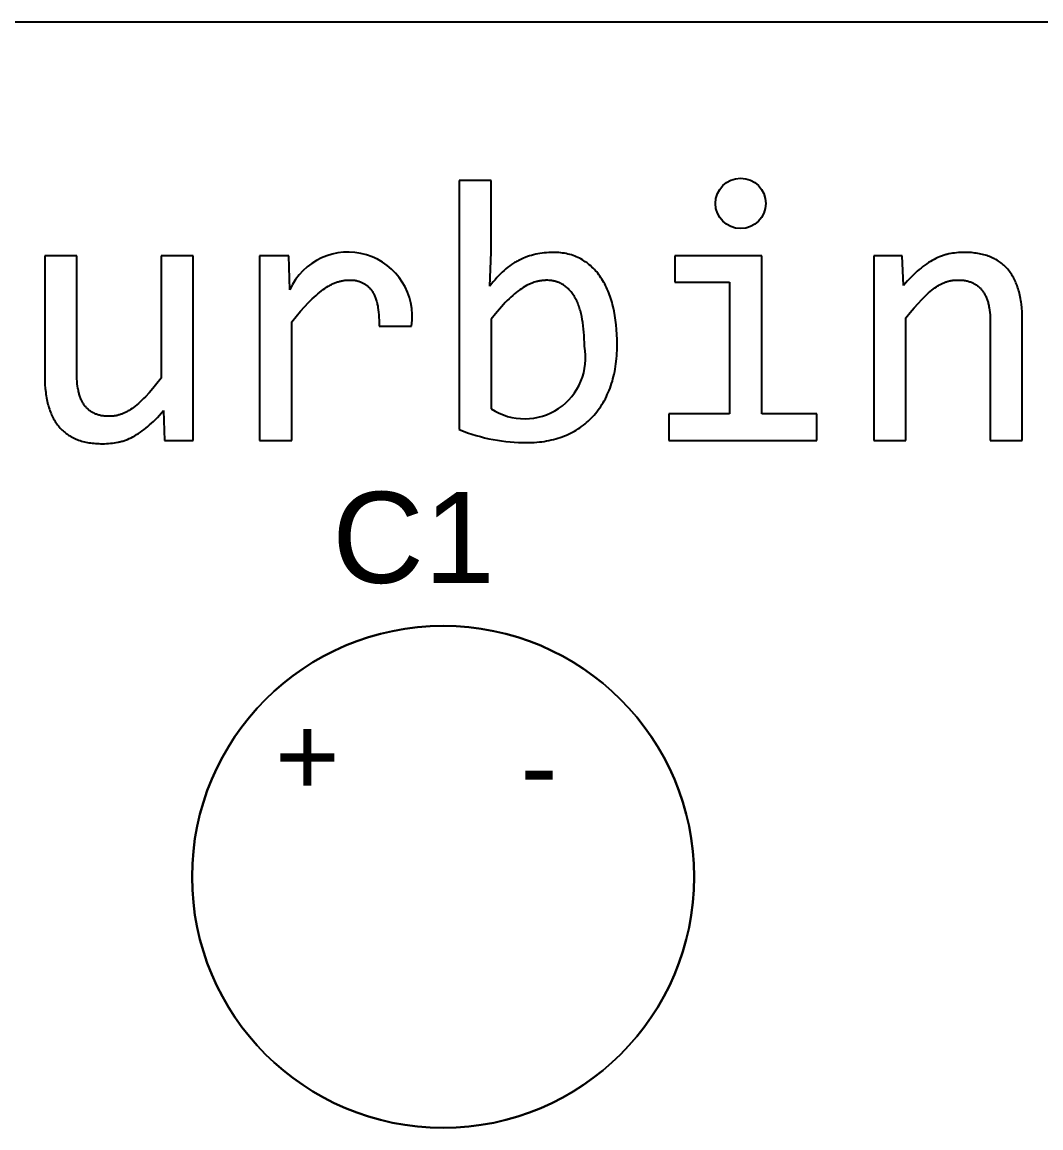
# Model space of a CAD drawing. Extents: x -12.5 to 62.5, y 61.3 to 111.3.
# Drawn here: x 1.04 to 13.83, y 97.4 to 111.28 of the extents above; entities that cross this region are included whole.
import ezdxf

# ---------------------------------------------------------------- set-up
doc = ezdxf.new("R2010")
doc.units = 0
doc.layers.add('DEFAULT', color=7, linetype='CONTINUOUS')
doc.layers.add('TOPSILKLAYER', color=40, linetype='CONTINUOUS')
doc.styles.add('DEFAULT', font='arial.ttf')

msp = doc.modelspace()

# ---------------------------------------------------------------- linework, layer by layer
at = {"layer": 'DEFAULT'}
for p, q in [((62.509, 111.277), (-12.491, 111.277)), ((6.931, 109.29), (6.529, 109.29)), ((6.529, 109.29), (6.529, 106.163)), ((6.931, 108.391), (6.931, 109.29)), ((1.729, 108.345), (1.328, 108.345)), ((1.328, 108.345), (1.328, 106.83)), ((1.729, 106.862), (1.729, 108.345)), ((3.191, 108.345), (2.79, 108.345)), ((2.79, 108.345), (2.79, 106.807)), ((3.191, 106.026), (3.191, 108.345)), ((4.39, 108.345), (4.023, 108.345)), ((4.023, 108.345), (4.023, 106.026)), ((4.402, 107.918), (4.39, 108.345)), ((6.912, 107.962), (6.931, 108.391)), ((7.234, 108.265), (7.222, 108.258)), ((7.246, 108.272), (7.234, 108.265)), ((7.258, 108.278), (7.246, 108.272)), ((7.271, 108.285), (7.258, 108.278)), ((7.283, 108.291), (7.271, 108.285)), ((7.308, 108.303), (7.283, 108.291)), ((7.333, 108.313), (7.308, 108.303)), ((7.358, 108.324), (7.333, 108.313)), ((7.384, 108.333), (7.358, 108.324)), ((7.409, 108.342), (7.384, 108.333)), ((7.435, 108.349), (7.409, 108.342)), ((7.461, 108.356), (7.435, 108.349)), ((7.488, 108.363), (7.461, 108.356)), ((7.514, 108.368), (7.488, 108.363)), ((7.541, 108.373), (7.514, 108.368)), ((7.568, 108.377), (7.541, 108.373)), ((7.596, 108.381), (7.568, 108.377)), ((7.623, 108.383), (7.596, 108.381)), ((7.651, 108.385), (7.623, 108.383)), ((7.679, 108.386), (7.651, 108.385)), ((7.707, 108.387), (7.679, 108.386)), ((7.732, 108.386), (7.707, 108.387)), ((7.756, 108.386), (7.732, 108.386)), ((7.78, 108.384), (7.756, 108.386)), ((7.803, 108.382), (7.78, 108.384)), ((7.826, 108.379), (7.803, 108.382)), ((7.849, 108.375), (7.826, 108.379)), ((7.871, 108.371), (7.849, 108.375)), ((7.893, 108.366), (7.871, 108.371)), ((7.915, 108.361), (7.893, 108.366)), ((7.936, 108.354), (7.915, 108.361)), ((7.957, 108.348), (7.936, 108.354)), ((7.978, 108.34), (7.957, 108.348)), ((7.998, 108.332), (7.978, 108.34)), ((8.017, 108.323), (7.998, 108.332)), ((8.037, 108.314), (8.017, 108.323)), ((8.046, 108.309), (8.037, 108.314)), ((8.056, 108.304), (8.046, 108.309)), ((8.074, 108.293), (8.056, 108.304)), ((8.092, 108.282), (8.074, 108.293)), ((8.11, 108.27), (8.092, 108.282)), ((8.128, 108.258), (8.11, 108.27)), ((10.326, 108.345), (9.234, 108.345)), ((9.234, 108.345), (9.234, 108.013)), ((10.326, 106.361), (10.326, 108.345)), ((12.088, 108.345), (11.73, 108.345)), ((11.73, 108.345), (11.73, 106.026)), ((12.105, 107.971), (12.088, 108.345)), ((12.441, 108.273), (12.418, 108.258)), ((12.464, 108.286), (12.441, 108.273)), ((12.487, 108.299), (12.464, 108.286)), ((12.51, 108.311), (12.487, 108.299)), ((12.533, 108.322), (12.51, 108.311)), ((12.556, 108.331), (12.533, 108.322)), ((12.567, 108.336), (12.556, 108.331)), ((12.579, 108.34), (12.567, 108.336)), ((12.591, 108.344), (12.579, 108.34)), ((12.602, 108.348), (12.591, 108.344)), ((12.614, 108.352), (12.602, 108.348)), ((12.626, 108.356), (12.614, 108.352)), ((12.637, 108.359), (12.626, 108.356)), ((12.649, 108.362), (12.637, 108.359)), ((12.661, 108.365), (12.649, 108.362)), ((12.673, 108.367), (12.661, 108.365)), ((12.696, 108.372), (12.673, 108.367)), ((12.72, 108.376), (12.696, 108.372)), ((12.745, 108.379), (12.72, 108.376)), ((12.769, 108.382), (12.745, 108.379)), ((12.794, 108.384), (12.769, 108.382)), ((12.819, 108.386), (12.794, 108.384)), ((12.844, 108.387), (12.819, 108.386)), ((12.869, 108.387), (12.844, 108.387)), ((12.891, 108.387), (12.869, 108.387)), ((12.913, 108.386), (12.891, 108.387)), ((12.935, 108.385), (12.913, 108.386)), ((12.956, 108.384), (12.935, 108.385)), ((12.977, 108.382), (12.956, 108.384)), ((12.997, 108.379), (12.977, 108.382)), ((13.017, 108.377), (12.997, 108.379)), ((13.037, 108.374), (13.017, 108.377)), ((13.057, 108.37), (13.037, 108.374)), ((13.076, 108.366), (13.057, 108.37)), ((13.095, 108.362), (13.076, 108.366)), ((13.113, 108.357), (13.095, 108.362)), ((13.131, 108.352), (13.113, 108.357)), ((13.149, 108.346), (13.131, 108.352)), ((13.166, 108.34), (13.149, 108.346)), ((13.183, 108.334), (13.166, 108.34)), ((13.2, 108.327), (13.183, 108.334)), ((13.217, 108.32), (13.2, 108.327)), ((13.233, 108.312), (13.217, 108.32)), ((13.248, 108.304), (13.233, 108.312)), ((13.264, 108.296), (13.248, 108.304)), ((13.279, 108.287), (13.264, 108.296)), ((13.294, 108.278), (13.279, 108.287)), ((13.308, 108.268), (13.294, 108.278)), ((13.322, 108.258), (13.308, 108.268)), ((7.069, 108.14), (7.046, 108.117)), ((7.092, 108.161), (7.069, 108.14)), ((7.115, 108.181), (7.092, 108.161)), ((7.138, 108.2), (7.115, 108.181)), ((7.162, 108.218), (7.138, 108.2)), ((7.186, 108.234), (7.162, 108.218)), ((7.21, 108.25), (7.186, 108.234)), ((7.222, 108.258), (7.21, 108.25)), ((8.145, 108.245), (8.128, 108.258)), ((8.161, 108.232), (8.145, 108.245)), ((8.178, 108.218), (8.161, 108.232)), ((8.194, 108.203), (8.178, 108.218)), ((8.209, 108.189), (8.194, 108.203)), ((8.224, 108.173), (8.209, 108.189)), ((8.239, 108.157), (8.224, 108.173)), ((8.254, 108.141), (8.239, 108.157)), ((8.268, 108.124), (8.254, 108.141)), ((8.281, 108.106), (8.268, 108.124)), ((12.253, 108.129), (12.229, 108.105)), ((12.277, 108.15), (12.253, 108.129)), ((12.301, 108.171), (12.277, 108.15)), ((12.324, 108.19), (12.301, 108.171)), ((12.348, 108.209), (12.324, 108.19)), ((12.371, 108.226), (12.348, 108.209)), ((12.395, 108.243), (12.371, 108.226)), ((12.418, 108.258), (12.395, 108.243)), ((13.336, 108.247), (13.322, 108.258)), ((13.349, 108.236), (13.336, 108.247)), ((13.362, 108.225), (13.349, 108.236)), ((13.375, 108.213), (13.362, 108.225)), ((13.387, 108.201), (13.375, 108.213)), ((13.399, 108.188), (13.387, 108.201)), ((13.411, 108.175), (13.399, 108.188)), ((13.422, 108.162), (13.411, 108.175)), ((13.433, 108.148), (13.422, 108.162)), ((13.443, 108.134), (13.433, 108.148)), ((13.454, 108.119), (13.443, 108.134)), ((4.917, 107.98), (4.927, 107.985)), ((4.927, 107.985), (4.938, 107.99)), ((4.938, 107.99), (4.948, 107.995)), ((4.948, 107.995), (4.959, 107.999)), ((4.959, 107.999), (4.969, 108.004)), ((4.969, 108.004), (4.979, 108.008)), ((4.979, 108.008), (4.99, 108.012)), ((4.99, 108.012), (5, 108.015)), ((5, 108.015), (5.01, 108.018)), ((5.01, 108.018), (5.02, 108.021)), ((5.02, 108.021), (5.031, 108.024)), ((5.031, 108.024), (5.041, 108.027)), ((5.041, 108.027), (5.051, 108.029)), ((5.051, 108.029), (5.061, 108.031)), ((5.061, 108.031), (5.071, 108.033)), ((5.071, 108.033), (5.081, 108.035)), ((5.081, 108.035), (5.092, 108.036)), ((5.092, 108.036), (5.102, 108.038)), ((5.102, 108.038), (5.112, 108.039)), ((5.112, 108.039), (5.122, 108.039)), ((5.122, 108.039), (5.132, 108.04)), ((5.132, 108.04), (5.142, 108.04)), ((5.142, 108.04), (5.152, 108.04)), ((5.152, 108.04), (5.164, 108.04)), ((5.164, 108.04), (5.175, 108.04)), ((5.175, 108.04), (5.186, 108.039)), ((5.186, 108.039), (5.197, 108.038)), ((5.197, 108.038), (5.208, 108.037)), ((5.208, 108.037), (5.219, 108.036)), ((5.219, 108.036), (5.229, 108.034)), ((5.229, 108.034), (5.239, 108.032)), ((5.239, 108.032), (5.249, 108.03)), ((5.249, 108.03), (5.259, 108.027)), ((5.259, 108.027), (5.269, 108.024)), ((5.269, 108.024), (5.278, 108.021)), ((5.278, 108.021), (5.288, 108.018)), ((5.288, 108.018), (5.297, 108.014)), ((5.297, 108.014), (5.306, 108.01)), ((5.306, 108.01), (5.315, 108.006)), ((5.315, 108.006), (5.324, 108.002)), ((5.324, 108.002), (5.332, 107.997)), ((5.332, 107.997), (5.34, 107.992)), ((5.34, 107.992), (5.349, 107.987)), ((5.349, 107.987), (5.357, 107.981)), ((6.934, 107.99), (6.912, 107.962)), ((6.956, 108.018), (6.934, 107.99)), ((6.978, 108.044), (6.956, 108.018)), ((7.001, 108.07), (6.978, 108.044)), ((7.023, 108.094), (7.001, 108.07)), ((7.046, 108.117), (7.023, 108.094)), ((7.402, 107.984), (7.391, 107.979)), ((7.412, 107.989), (7.402, 107.984)), ((7.422, 107.993), (7.412, 107.989)), ((7.432, 107.997), (7.422, 107.993)), ((7.442, 108.001), (7.432, 107.997)), ((7.452, 108.005), (7.442, 108.001)), ((7.461, 108.008), (7.452, 108.005)), ((7.471, 108.012), (7.461, 108.008)), ((7.491, 108.017), (7.471, 108.012)), ((7.501, 108.02), (7.491, 108.017)), ((7.51, 108.022), (7.501, 108.02)), ((7.52, 108.024), (7.51, 108.022)), ((7.53, 108.026), (7.52, 108.024)), ((7.54, 108.028), (7.53, 108.026)), ((7.549, 108.03), (7.54, 108.028)), ((7.559, 108.031), (7.549, 108.03)), ((7.569, 108.032), (7.559, 108.031)), ((7.578, 108.033), (7.569, 108.032)), ((7.588, 108.034), (7.578, 108.033)), ((7.597, 108.035), (7.588, 108.034)), ((7.607, 108.035), (7.597, 108.035)), ((7.617, 108.036), (7.607, 108.035)), ((7.626, 108.036), (7.617, 108.036)), ((7.642, 108.036), (7.626, 108.036)), ((7.657, 108.035), (7.642, 108.036)), ((7.672, 108.034), (7.657, 108.035)), ((7.686, 108.032), (7.672, 108.034)), ((7.693, 108.031), (7.686, 108.032)), ((7.701, 108.03), (7.693, 108.031)), ((7.708, 108.029), (7.701, 108.03)), ((7.715, 108.027), (7.708, 108.029)), ((7.722, 108.026), (7.715, 108.027)), ((7.729, 108.024), (7.722, 108.026)), ((7.735, 108.022), (7.729, 108.024)), ((7.742, 108.02), (7.735, 108.022)), ((7.749, 108.018), (7.742, 108.02)), ((7.755, 108.016), (7.749, 108.018)), ((7.762, 108.014), (7.755, 108.016)), ((7.768, 108.012), (7.762, 108.014)), ((7.775, 108.009), (7.768, 108.012)), ((7.781, 108.007), (7.775, 108.009)), ((7.787, 108.004), (7.781, 108.007)), ((7.794, 108.001), (7.787, 108.004)), ((7.8, 107.998), (7.794, 108.001)), ((7.806, 107.995), (7.8, 107.998)), ((7.812, 107.992), (7.806, 107.995)), ((7.818, 107.989), (7.812, 107.992)), ((7.824, 107.985), (7.818, 107.989)), ((7.829, 107.982), (7.824, 107.985)), ((8.295, 108.088), (8.281, 108.106)), ((8.307, 108.069), (8.295, 108.088)), ((8.32, 108.05), (8.307, 108.069)), ((8.332, 108.03), (8.32, 108.05)), ((8.344, 108.01), (8.332, 108.03)), ((8.355, 107.99), (8.344, 108.01)), ((8.366, 107.969), (8.355, 107.99)), ((9.234, 108.013), (9.92, 108.013)), ((9.92, 108.013), (9.92, 106.361)), ((12.13, 108), (12.105, 107.971)), ((12.155, 108.029), (12.13, 108)), ((12.18, 108.055), (12.155, 108.029)), ((12.204, 108.081), (12.18, 108.055)), ((12.229, 108.105), (12.204, 108.081)), ((12.563, 107.984), (12.572, 107.988)), ((12.572, 107.988), (12.581, 107.993)), ((12.581, 107.993), (12.59, 107.997)), ((12.59, 107.997), (12.599, 108.002)), ((12.599, 108.002), (12.608, 108.005)), ((12.608, 108.005), (12.617, 108.009)), ((12.617, 108.009), (12.626, 108.012)), ((12.626, 108.012), (12.635, 108.016)), ((12.635, 108.016), (12.644, 108.018)), ((12.644, 108.018), (12.653, 108.021)), ((12.653, 108.021), (12.662, 108.024)), ((12.662, 108.024), (12.67, 108.026)), ((12.67, 108.026), (12.679, 108.028)), ((12.679, 108.028), (12.688, 108.03)), ((12.688, 108.03), (12.697, 108.032)), ((12.697, 108.032), (12.706, 108.033)), ((12.706, 108.033), (12.715, 108.035)), ((12.715, 108.035), (12.724, 108.036)), ((12.724, 108.036), (12.733, 108.037)), ((12.733, 108.037), (12.742, 108.038)), ((12.742, 108.038), (12.751, 108.039)), ((12.751, 108.039), (12.761, 108.04)), ((12.761, 108.04), (12.77, 108.04)), ((12.77, 108.04), (12.779, 108.04)), ((12.779, 108.04), (12.788, 108.04)), ((12.788, 108.04), (12.801, 108.04)), ((12.801, 108.04), (12.813, 108.04)), ((12.813, 108.04), (12.825, 108.039)), ((12.825, 108.039), (12.837, 108.038)), ((12.837, 108.038), (12.849, 108.037)), ((12.849, 108.037), (12.86, 108.036)), ((12.86, 108.036), (12.871, 108.034)), ((12.871, 108.034), (12.882, 108.032)), ((12.882, 108.032), (12.893, 108.03)), ((12.893, 108.03), (12.904, 108.028)), ((12.904, 108.028), (12.915, 108.025)), ((12.915, 108.025), (12.925, 108.022)), ((12.925, 108.022), (12.935, 108.019)), ((12.935, 108.019), (12.945, 108.015)), ((12.945, 108.015), (12.955, 108.012)), ((12.955, 108.012), (12.964, 108.008)), ((12.964, 108.008), (12.974, 108.004)), ((12.974, 108.004), (12.983, 107.999)), ((12.983, 107.999), (12.992, 107.994)), ((12.992, 107.994), (13.001, 107.989)), ((13.001, 107.989), (13.009, 107.984)), ((13.009, 107.984), (13.018, 107.979)), ((13.464, 108.104), (13.454, 108.119)), ((13.473, 108.089), (13.464, 108.104)), ((13.482, 108.073), (13.473, 108.089)), ((13.491, 108.056), (13.482, 108.073)), ((13.499, 108.04), (13.491, 108.056)), ((13.507, 108.023), (13.499, 108.04)), ((13.515, 108.005), (13.507, 108.023)), ((13.523, 107.987), (13.515, 108.005)), ((13.53, 107.969), (13.523, 107.987)), ((4.709, 107.826), (4.732, 107.847)), ((4.732, 107.847), (4.755, 107.866)), ((4.755, 107.866), (4.777, 107.885)), ((4.777, 107.885), (4.799, 107.903)), ((4.799, 107.903), (4.821, 107.919)), ((4.821, 107.919), (4.843, 107.934)), ((4.843, 107.934), (4.864, 107.949)), ((4.864, 107.949), (4.885, 107.962)), ((4.885, 107.962), (4.896, 107.968)), ((4.896, 107.968), (4.906, 107.974)), ((4.906, 107.974), (4.917, 107.98)), ((5.357, 107.981), (5.364, 107.975)), ((5.364, 107.975), (5.372, 107.969)), ((5.372, 107.969), (5.38, 107.963)), ((5.38, 107.963), (5.387, 107.956)), ((5.387, 107.956), (5.394, 107.95)), ((5.394, 107.95), (5.401, 107.943)), ((5.401, 107.943), (5.408, 107.935)), ((5.408, 107.935), (5.414, 107.928)), ((5.414, 107.928), (5.421, 107.92)), ((5.421, 107.92), (5.427, 107.911)), ((5.427, 107.911), (5.433, 107.903)), ((5.433, 107.903), (5.439, 107.894)), ((5.439, 107.894), (5.445, 107.885)), ((5.445, 107.885), (5.45, 107.876)), ((5.45, 107.876), (5.455, 107.866)), ((5.455, 107.866), (5.46, 107.856)), ((5.46, 107.856), (5.465, 107.846)), ((5.465, 107.846), (5.47, 107.835)), ((7.2, 107.845), (7.177, 107.825)), ((7.222, 107.865), (7.2, 107.845)), ((7.244, 107.883), (7.222, 107.865)), ((7.266, 107.9), (7.244, 107.883)), ((7.287, 107.916), (7.266, 107.9)), ((7.308, 107.931), (7.287, 107.916)), ((7.329, 107.944), (7.308, 107.931)), ((7.35, 107.957), (7.329, 107.944)), ((7.371, 107.969), (7.35, 107.957)), ((7.381, 107.974), (7.371, 107.969)), ((7.391, 107.979), (7.381, 107.974)), ((7.835, 107.978), (7.829, 107.982)), ((7.841, 107.975), (7.835, 107.978)), ((7.852, 107.967), (7.841, 107.975)), ((7.863, 107.959), (7.852, 107.967)), ((7.874, 107.95), (7.863, 107.959)), ((7.884, 107.941), (7.874, 107.95)), ((7.894, 107.932), (7.884, 107.941)), ((7.904, 107.922), (7.894, 107.932)), ((7.913, 107.912), (7.904, 107.922)), ((7.923, 107.902), (7.913, 107.912)), ((7.932, 107.891), (7.923, 107.902)), ((7.941, 107.88), (7.932, 107.891)), ((7.949, 107.868), (7.941, 107.88)), ((7.958, 107.856), (7.949, 107.868)), ((7.966, 107.844), (7.958, 107.856)), ((8.376, 107.947), (8.366, 107.969)), ((8.387, 107.925), (8.376, 107.947)), ((8.396, 107.902), (8.387, 107.925)), ((8.406, 107.879), (8.396, 107.902)), ((8.415, 107.856), (8.406, 107.879)), ((8.423, 107.832), (8.415, 107.856)), ((12.376, 107.839), (12.397, 107.859)), ((12.397, 107.859), (12.418, 107.878)), ((12.418, 107.878), (12.438, 107.896)), ((12.438, 107.896), (12.458, 107.913)), ((12.458, 107.913), (12.478, 107.928)), ((12.478, 107.928), (12.497, 107.942)), ((12.497, 107.942), (12.516, 107.955)), ((12.516, 107.955), (12.535, 107.967)), ((12.535, 107.967), (12.544, 107.973)), ((12.544, 107.973), (12.554, 107.978)), ((12.554, 107.978), (12.563, 107.984)), ((13.018, 107.979), (13.026, 107.973)), ((13.026, 107.973), (13.034, 107.967)), ((13.034, 107.967), (13.042, 107.961)), ((13.042, 107.961), (13.049, 107.954)), ((13.049, 107.954), (13.057, 107.947)), ((13.057, 107.947), (13.064, 107.94)), ((13.064, 107.94), (13.071, 107.933)), ((13.071, 107.933), (13.078, 107.926)), ((13.078, 107.926), (13.084, 107.918)), ((13.084, 107.918), (13.091, 107.91)), ((13.091, 107.91), (13.097, 107.902)), ((13.097, 107.902), (13.103, 107.893)), ((13.103, 107.893), (13.109, 107.884)), ((13.109, 107.884), (13.115, 107.875)), ((13.115, 107.875), (13.12, 107.866)), ((13.12, 107.866), (13.125, 107.856)), ((13.125, 107.856), (13.13, 107.846)), ((13.13, 107.846), (13.135, 107.836)), ((13.536, 107.95), (13.53, 107.969)), ((13.542, 107.93), (13.536, 107.95)), ((13.548, 107.911), (13.542, 107.93)), ((13.554, 107.891), (13.548, 107.911)), ((13.559, 107.87), (13.554, 107.891)), ((13.564, 107.849), (13.559, 107.87)), ((13.568, 107.828), (13.564, 107.849)), ((4.588, 107.704), (4.637, 107.756)), ((4.637, 107.756), (4.685, 107.804)), ((4.685, 107.804), (4.709, 107.826)), ((5.47, 107.835), (5.475, 107.824)), ((5.475, 107.824), (5.479, 107.812)), ((5.479, 107.812), (5.483, 107.801)), ((5.483, 107.801), (5.487, 107.789)), ((5.487, 107.789), (5.49, 107.776)), ((5.49, 107.776), (5.494, 107.764)), ((5.494, 107.764), (5.497, 107.751)), ((5.497, 107.751), (5.5, 107.737)), ((5.5, 107.737), (5.503, 107.724)), ((5.503, 107.724), (5.506, 107.71)), ((5.506, 107.71), (5.508, 107.695)), ((7.083, 107.731), (7.034, 107.676)), ((7.107, 107.756), (7.083, 107.731)), ((7.131, 107.781), (7.107, 107.756)), ((7.154, 107.803), (7.131, 107.781)), ((7.177, 107.825), (7.154, 107.803)), ((7.974, 107.831), (7.966, 107.844)), ((7.981, 107.818), (7.974, 107.831)), ((7.989, 107.805), (7.981, 107.818)), ((7.996, 107.791), (7.989, 107.805)), ((8.003, 107.777), (7.996, 107.791)), ((8.009, 107.763), (8.003, 107.777)), ((8.016, 107.748), (8.009, 107.763)), ((8.022, 107.733), (8.016, 107.748)), ((8.028, 107.717), (8.022, 107.733)), ((8.033, 107.701), (8.028, 107.717)), ((8.431, 107.807), (8.423, 107.832)), ((8.439, 107.782), (8.431, 107.807)), ((8.446, 107.757), (8.439, 107.782)), ((8.453, 107.731), (8.446, 107.757)), ((8.46, 107.704), (8.453, 107.731)), ((12.238, 107.692), (12.286, 107.746)), ((12.286, 107.746), (12.332, 107.796)), ((12.332, 107.796), (12.354, 107.818)), ((12.354, 107.818), (12.376, 107.839)), ((13.135, 107.836), (13.14, 107.825)), ((13.14, 107.825), (13.144, 107.814)), ((13.144, 107.814), (13.149, 107.803)), ((13.149, 107.803), (13.153, 107.792)), ((13.153, 107.792), (13.157, 107.78)), ((13.157, 107.78), (13.16, 107.769)), ((13.16, 107.769), (13.164, 107.756)), ((13.164, 107.756), (13.167, 107.744)), ((13.167, 107.744), (13.17, 107.731)), ((13.17, 107.731), (13.173, 107.718)), ((13.173, 107.718), (13.176, 107.705)), ((13.573, 107.806), (13.568, 107.828)), ((13.576, 107.784), (13.573, 107.806)), ((13.58, 107.761), (13.576, 107.784)), ((13.583, 107.738), (13.58, 107.761)), ((13.588, 107.691), (13.583, 107.738)), ((4.429, 107.516), (4.484, 107.584)), ((4.484, 107.584), (4.537, 107.647)), ((4.537, 107.647), (4.588, 107.704)), ((5.508, 107.695), (5.513, 107.666)), ((5.513, 107.666), (5.516, 107.635)), ((5.516, 107.635), (5.519, 107.603)), ((5.519, 107.603), (5.521, 107.569)), ((5.521, 107.569), (5.522, 107.534)), ((6.983, 107.615), (6.931, 107.548)), ((7.034, 107.676), (6.983, 107.615)), ((8.039, 107.685), (8.033, 107.701)), ((8.044, 107.669), (8.039, 107.685)), ((8.049, 107.652), (8.044, 107.669)), ((8.053, 107.635), (8.049, 107.652)), ((8.058, 107.617), (8.053, 107.635)), ((8.066, 107.581), (8.058, 107.617)), ((8.073, 107.544), (8.066, 107.581)), ((8.472, 107.65), (8.46, 107.704)), ((8.482, 107.594), (8.472, 107.65)), ((8.491, 107.537), (8.482, 107.594)), ((12.132, 107.565), (12.186, 107.631)), ((12.186, 107.631), (12.238, 107.692)), ((13.176, 107.705), (13.178, 107.691)), ((13.178, 107.691), (13.182, 107.663)), ((13.182, 107.663), (13.186, 107.634)), ((13.186, 107.634), (13.189, 107.604)), ((13.189, 107.604), (13.191, 107.573)), ((13.191, 107.573), (13.192, 107.54)), ((13.591, 107.642), (13.588, 107.691)), ((13.594, 107.591), (13.591, 107.642)), ((13.594, 107.539), (13.594, 107.591)), ((4.429, 106.026), (4.429, 107.516)), ((5.522, 107.534), (5.522, 107.498)), ((5.522, 107.498), (5.522, 107.461)), ((5.522, 107.461), (5.928, 107.461)), ((6.931, 107.548), (6.931, 106.424)), ((8.079, 107.505), (8.073, 107.544)), ((8.085, 107.466), (8.079, 107.505)), ((8.089, 107.425), (8.085, 107.466)), ((8.498, 107.478), (8.491, 107.537)), ((8.504, 107.418), (8.498, 107.478)), ((12.132, 106.026), (12.132, 107.565)), ((13.192, 107.54), (13.192, 107.507)), ((13.192, 107.507), (13.192, 106.026)), ((13.594, 106.026), (13.594, 107.539)), ((8.093, 107.384), (8.089, 107.425)), ((8.096, 107.342), (8.093, 107.384)), ((8.098, 107.298), (8.096, 107.342)), ((8.099, 107.254), (8.098, 107.298)), ((8.507, 107.356), (8.504, 107.418)), ((8.51, 107.292), (8.507, 107.356)), ((8.511, 107.227), (8.51, 107.292)), ((8.1, 107.209), (8.099, 107.254)), ((8.508, 107.121), (8.509, 107.156)), ((8.509, 107.156), (8.51, 107.192)), ((8.51, 107.192), (8.511, 107.227)), ((8.495, 106.986), (8.499, 107.019)), ((8.499, 107.019), (8.503, 107.053)), ((8.503, 107.053), (8.506, 107.087)), ((8.506, 107.087), (8.508, 107.121)), ((8.473, 106.859), (8.48, 106.89)), ((8.48, 106.89), (8.485, 106.922)), ((8.485, 106.922), (8.491, 106.954)), ((8.491, 106.954), (8.495, 106.986)), ((1.328, 106.83), (1.328, 106.778)), ((1.328, 106.778), (1.33, 106.727)), ((1.73, 106.83), (1.729, 106.862)), ((1.731, 106.798), (1.73, 106.83)), ((1.733, 106.767), (1.731, 106.798)), ((1.736, 106.737), (1.733, 106.767)), ((1.739, 106.709), (1.736, 106.737)), ((2.736, 106.74), (2.684, 106.678)), ((2.79, 106.807), (2.736, 106.74)), ((8.431, 106.711), (8.441, 106.74)), ((8.441, 106.74), (8.45, 106.769)), ((8.45, 106.769), (8.458, 106.799)), ((8.458, 106.799), (8.466, 106.829)), ((8.466, 106.829), (8.473, 106.859)), ((1.33, 106.727), (1.334, 106.678)), ((1.334, 106.678), (1.339, 106.631)), ((1.339, 106.631), (1.342, 106.608)), ((1.342, 106.608), (1.345, 106.585)), ((1.744, 106.681), (1.739, 106.709)), ((1.746, 106.668), (1.744, 106.681)), ((1.749, 106.655), (1.746, 106.668)), ((1.752, 106.642), (1.749, 106.655)), ((1.755, 106.629), (1.752, 106.642)), ((1.758, 106.617), (1.755, 106.629)), ((1.761, 106.605), (1.758, 106.617)), ((1.765, 106.593), (1.761, 106.605)), ((2.636, 106.623), (2.59, 106.574)), ((2.684, 106.678), (2.636, 106.623)), ((8.375, 106.576), (8.387, 106.602)), ((8.387, 106.602), (8.399, 106.628)), ((8.399, 106.628), (8.41, 106.655)), ((8.41, 106.655), (8.421, 106.683)), ((8.421, 106.683), (8.431, 106.711)), ((1.345, 106.585), (1.349, 106.563)), ((1.349, 106.563), (1.353, 106.542)), ((1.353, 106.542), (1.358, 106.52)), ((1.358, 106.52), (1.363, 106.499)), ((1.363, 106.499), (1.368, 106.479)), ((1.368, 106.479), (1.373, 106.459)), ((1.373, 106.459), (1.379, 106.439)), ((1.769, 106.581), (1.765, 106.593)), ((1.773, 106.57), (1.769, 106.581)), ((1.777, 106.559), (1.773, 106.57)), ((1.781, 106.548), (1.777, 106.559)), ((1.786, 106.537), (1.781, 106.548)), ((1.791, 106.527), (1.786, 106.537)), ((1.796, 106.517), (1.791, 106.527)), ((1.801, 106.507), (1.796, 106.517)), ((1.806, 106.498), (1.801, 106.507)), ((1.812, 106.488), (1.806, 106.498)), ((1.818, 106.479), (1.812, 106.488)), ((1.824, 106.471), (1.818, 106.479)), ((1.83, 106.462), (1.824, 106.471)), ((1.836, 106.454), (1.83, 106.462)), ((2.483, 106.473), (2.463, 106.457)), ((2.504, 106.491), (2.483, 106.473)), ((2.525, 106.51), (2.504, 106.491)), ((2.546, 106.53), (2.525, 106.51)), ((2.568, 106.551), (2.546, 106.53)), ((2.59, 106.574), (2.568, 106.551)), ((8.305, 106.454), (8.32, 106.477)), ((8.32, 106.477), (8.335, 106.501)), ((8.335, 106.501), (8.348, 106.525)), ((8.348, 106.525), (8.362, 106.55)), ((8.362, 106.55), (8.375, 106.576)), ((1.379, 106.439), (1.385, 106.42)), ((1.385, 106.42), (1.392, 106.401)), ((1.392, 106.401), (1.399, 106.383)), ((1.399, 106.383), (1.406, 106.365)), ((1.406, 106.365), (1.414, 106.347)), ((1.414, 106.347), (1.422, 106.33)), ((1.422, 106.33), (1.43, 106.313)), ((1.843, 106.446), (1.836, 106.454)), ((1.85, 106.438), (1.843, 106.446)), ((1.857, 106.431), (1.85, 106.438)), ((1.864, 106.424), (1.857, 106.431)), ((1.871, 106.417), (1.864, 106.424)), ((1.879, 106.41), (1.871, 106.417)), ((1.886, 106.404), (1.879, 106.41)), ((1.894, 106.398), (1.886, 106.404)), ((1.903, 106.392), (1.894, 106.398)), ((1.911, 106.386), (1.903, 106.392)), ((1.919, 106.381), (1.911, 106.386)), ((1.928, 106.376), (1.919, 106.381)), ((1.937, 106.371), (1.928, 106.376)), ((1.946, 106.367), (1.937, 106.371)), ((1.956, 106.362), (1.946, 106.367)), ((1.965, 106.358), (1.956, 106.362)), ((1.975, 106.354), (1.965, 106.358)), ((1.985, 106.351), (1.975, 106.354)), ((1.995, 106.348), (1.985, 106.351)), ((2.005, 106.345), (1.995, 106.348)), ((2.016, 106.342), (2.005, 106.345)), ((2.026, 106.339), (2.016, 106.342)), ((2.037, 106.337), (2.026, 106.339)), ((2.048, 106.335), (2.037, 106.337)), ((2.06, 106.334), (2.048, 106.335)), ((2.071, 106.332), (2.06, 106.334)), ((2.083, 106.331), (2.071, 106.332)), ((2.095, 106.33), (2.083, 106.331)), ((2.107, 106.329), (2.095, 106.33)), ((2.119, 106.329), (2.107, 106.329)), ((2.131, 106.329), (2.119, 106.329)), ((2.141, 106.329), (2.131, 106.329)), ((2.15, 106.329), (2.141, 106.329)), ((2.159, 106.33), (2.15, 106.329)), ((2.168, 106.33), (2.159, 106.33)), ((2.177, 106.331), (2.168, 106.33)), ((2.186, 106.332), (2.177, 106.331)), ((2.195, 106.333), (2.186, 106.332)), ((2.204, 106.334), (2.195, 106.333)), ((2.213, 106.336), (2.204, 106.334)), ((2.222, 106.337), (2.213, 106.336)), ((2.231, 106.339), (2.222, 106.337)), ((2.24, 106.341), (2.231, 106.339)), ((2.249, 106.343), (2.24, 106.341)), ((2.258, 106.346), (2.249, 106.343)), ((2.267, 106.348), (2.258, 106.346)), ((2.276, 106.351), (2.267, 106.348)), ((2.285, 106.354), (2.276, 106.351)), ((2.293, 106.357), (2.285, 106.354)), ((2.302, 106.36), (2.293, 106.357)), ((2.311, 106.364), (2.302, 106.36)), ((2.32, 106.368), (2.311, 106.364)), ((2.33, 106.372), (2.32, 106.368)), ((2.339, 106.376), (2.33, 106.372)), ((2.348, 106.381), (2.339, 106.376)), ((2.357, 106.386), (2.348, 106.381)), ((2.366, 106.391), (2.357, 106.386)), ((2.376, 106.396), (2.366, 106.391)), ((2.385, 106.402), (2.376, 106.396)), ((2.404, 106.414), (2.385, 106.402)), ((2.424, 106.427), (2.404, 106.414)), ((2.443, 106.441), (2.424, 106.427)), ((2.463, 106.457), (2.443, 106.441)), ((2.741, 106.316), (2.766, 106.343)), ((2.766, 106.343), (2.817, 106.401)), ((2.817, 106.401), (2.831, 106.026)), ((8.186, 106.306), (8.205, 106.325)), ((8.205, 106.325), (8.223, 106.345)), ((8.223, 106.345), (8.24, 106.366)), ((8.24, 106.366), (8.257, 106.387)), ((8.257, 106.387), (8.274, 106.409)), ((8.274, 106.409), (8.29, 106.431)), ((8.29, 106.431), (8.305, 106.454)), ((9.92, 106.361), (9.157, 106.361)), ((9.157, 106.361), (9.157, 106.026)), ((11.017, 106.361), (10.326, 106.361)), ((11.017, 106.026), (11.017, 106.361)), ((1.43, 106.313), (1.439, 106.297)), ((1.439, 106.297), (1.448, 106.281)), ((1.448, 106.281), (1.457, 106.266)), ((1.457, 106.266), (1.467, 106.251)), ((1.467, 106.251), (1.477, 106.236)), ((1.477, 106.236), (1.488, 106.222)), ((1.488, 106.222), (1.499, 106.208)), ((1.499, 106.208), (1.51, 106.195)), ((1.51, 106.195), (1.522, 106.182)), ((1.522, 106.182), (1.534, 106.169)), ((2.573, 106.163), (2.596, 106.181)), ((2.596, 106.181), (2.62, 106.201)), ((2.62, 106.201), (2.643, 106.221)), ((2.643, 106.221), (2.667, 106.243)), ((2.667, 106.243), (2.691, 106.266)), ((2.691, 106.266), (2.716, 106.291)), ((2.716, 106.291), (2.741, 106.316)), ((8.02, 106.171), (8.042, 106.186)), ((8.042, 106.186), (8.064, 106.201)), ((8.064, 106.201), (8.086, 106.217)), ((8.086, 106.217), (8.107, 106.234)), ((8.107, 106.234), (8.127, 106.251)), ((8.127, 106.251), (8.147, 106.269)), ((8.147, 106.269), (8.167, 106.287)), ((8.167, 106.287), (8.186, 106.306)), ((1.534, 106.169), (1.546, 106.157)), ((1.546, 106.157), (1.558, 106.146)), ((1.558, 106.146), (1.571, 106.134)), ((1.571, 106.134), (1.585, 106.124)), ((1.585, 106.124), (1.598, 106.113)), ((1.598, 106.113), (1.612, 106.103)), ((1.612, 106.103), (1.627, 106.093)), ((1.627, 106.093), (1.641, 106.084)), ((1.641, 106.084), (1.656, 106.075)), ((1.656, 106.075), (1.672, 106.067)), ((1.672, 106.067), (1.687, 106.059)), ((1.687, 106.059), (1.703, 106.051)), ((1.703, 106.051), (1.72, 106.044)), ((1.72, 106.044), (1.736, 106.037)), ((2.364, 106.04), (2.388, 106.05)), ((2.388, 106.05), (2.411, 106.061)), ((2.411, 106.061), (2.434, 106.073)), ((2.434, 106.073), (2.457, 106.085)), ((2.457, 106.085), (2.48, 106.099)), ((2.48, 106.099), (2.503, 106.113)), ((2.503, 106.113), (2.527, 106.129)), ((2.527, 106.129), (2.55, 106.145)), ((2.55, 106.145), (2.573, 106.163)), ((6.529, 106.163), (6.582, 106.142)), ((6.582, 106.142), (6.634, 106.123)), ((6.634, 106.123), (6.687, 106.105)), ((6.687, 106.105), (6.74, 106.089)), ((6.74, 106.089), (6.794, 106.074)), ((6.794, 106.074), (6.847, 106.06)), ((6.847, 106.06), (6.9, 106.048)), ((6.9, 106.048), (6.954, 106.038)), ((7.711, 106.038), (7.739, 106.046)), ((7.739, 106.046), (7.767, 106.054)), ((7.767, 106.054), (7.794, 106.063)), ((7.794, 106.063), (7.821, 106.073)), ((7.821, 106.073), (7.848, 106.083)), ((7.848, 106.083), (7.874, 106.094)), ((7.874, 106.094), (7.899, 106.105)), ((7.899, 106.105), (7.924, 106.117)), ((7.924, 106.117), (7.949, 106.13)), ((7.949, 106.13), (7.973, 106.143)), ((7.973, 106.143), (7.997, 106.157)), ((7.997, 106.157), (8.02, 106.171)), ((1.736, 106.037), (1.753, 106.031)), ((1.753, 106.031), (1.771, 106.025)), ((1.771, 106.025), (1.789, 106.019)), ((1.789, 106.019), (1.807, 106.014)), ((1.807, 106.014), (1.825, 106.01)), ((1.825, 106.01), (1.844, 106.005)), ((1.844, 106.005), (1.863, 106.001)), ((1.863, 106.001), (1.882, 105.998)), ((1.882, 105.998), (1.902, 105.995)), ((1.902, 105.995), (1.922, 105.992)), ((1.922, 105.992), (1.943, 105.99)), ((1.943, 105.99), (1.964, 105.988)), ((1.964, 105.988), (1.985, 105.987)), ((1.985, 105.987), (2.006, 105.986)), ((2.006, 105.986), (2.028, 105.985)), ((2.028, 105.985), (2.051, 105.985)), ((2.051, 105.985), (2.076, 105.985)), ((2.076, 105.985), (2.102, 105.986)), ((2.102, 105.986), (2.127, 105.988)), ((2.127, 105.988), (2.152, 105.99)), ((2.152, 105.99), (2.176, 105.992)), ((2.176, 105.992), (2.201, 105.996)), ((2.201, 105.996), (2.224, 106)), ((2.224, 106), (2.248, 106.004)), ((2.248, 106.004), (2.26, 106.007)), ((2.26, 106.007), (2.271, 106.01)), ((2.271, 106.01), (2.283, 106.013)), ((2.283, 106.013), (2.295, 106.016)), ((2.295, 106.016), (2.306, 106.019)), ((2.306, 106.019), (2.318, 106.023)), ((2.318, 106.023), (2.33, 106.027)), ((2.33, 106.027), (2.341, 106.031)), ((2.341, 106.031), (2.364, 106.04)), ((2.831, 106.026), (3.191, 106.026)), ((4.023, 106.026), (4.429, 106.026)), ((6.954, 106.038), (7.008, 106.029)), ((7.008, 106.029), (7.061, 106.021)), ((7.061, 106.021), (7.114, 106.014)), ((7.114, 106.014), (7.166, 106.008)), ((7.166, 106.008), (7.219, 106.004)), ((7.219, 106.004), (7.271, 106.001)), ((7.271, 106.001), (7.323, 105.999)), ((7.323, 105.999), (7.374, 105.999)), ((7.374, 105.999), (7.407, 105.999)), ((7.407, 105.999), (7.439, 106)), ((7.439, 106), (7.471, 106.002)), ((7.471, 106.002), (7.503, 106.004)), ((7.503, 106.004), (7.534, 106.007)), ((7.534, 106.007), (7.564, 106.01)), ((7.564, 106.01), (7.595, 106.015)), ((7.595, 106.015), (7.624, 106.02)), ((7.624, 106.02), (7.654, 106.025)), ((7.654, 106.025), (7.683, 106.032)), ((7.683, 106.032), (7.711, 106.038)), ((9.157, 106.026), (11.017, 106.026)), ((11.73, 106.026), (12.132, 106.026)), ((13.192, 106.026), (13.594, 106.026))]:
    msp.add_line(p, q, dxfattribs=at)
msp.add_circle((10.06, 109.001), 0.316, dxfattribs=at)
for centre, radius, start, end in [((5.134, 107.586), 0.804, 351.0066, 155.6426), ((7.35, 107.062), 0.764, 236.7317, 11.0655)]:
    msp.add_arc(centre, radius, start, end, dxfattribs=at)
at = {"layer": 'TOPSILKLAYER'}
msp.add_circle((6.326, 100.548), 3.15, dxfattribs=at)
for start, end in [(0, 180), (180, 0)]:
    msp.add_arc((6.326, 100.548), 3.15, start, end, dxfattribs=at)

# ---------------------------------------------------------------- texts
at = {"layer": 'TOPSILKLAYER', "style": 'DEFAULT'}
for s, height, p in [('C1', 1.143, (4.933, 104.238)), ('+', 1, (4.216, 101.564)), ('-', 1, (7.298, 101.437))]:
    msp.add_text(s, height=height, dxfattribs=at).set_placement(p)

doc.saveas('drawing.dxf')
